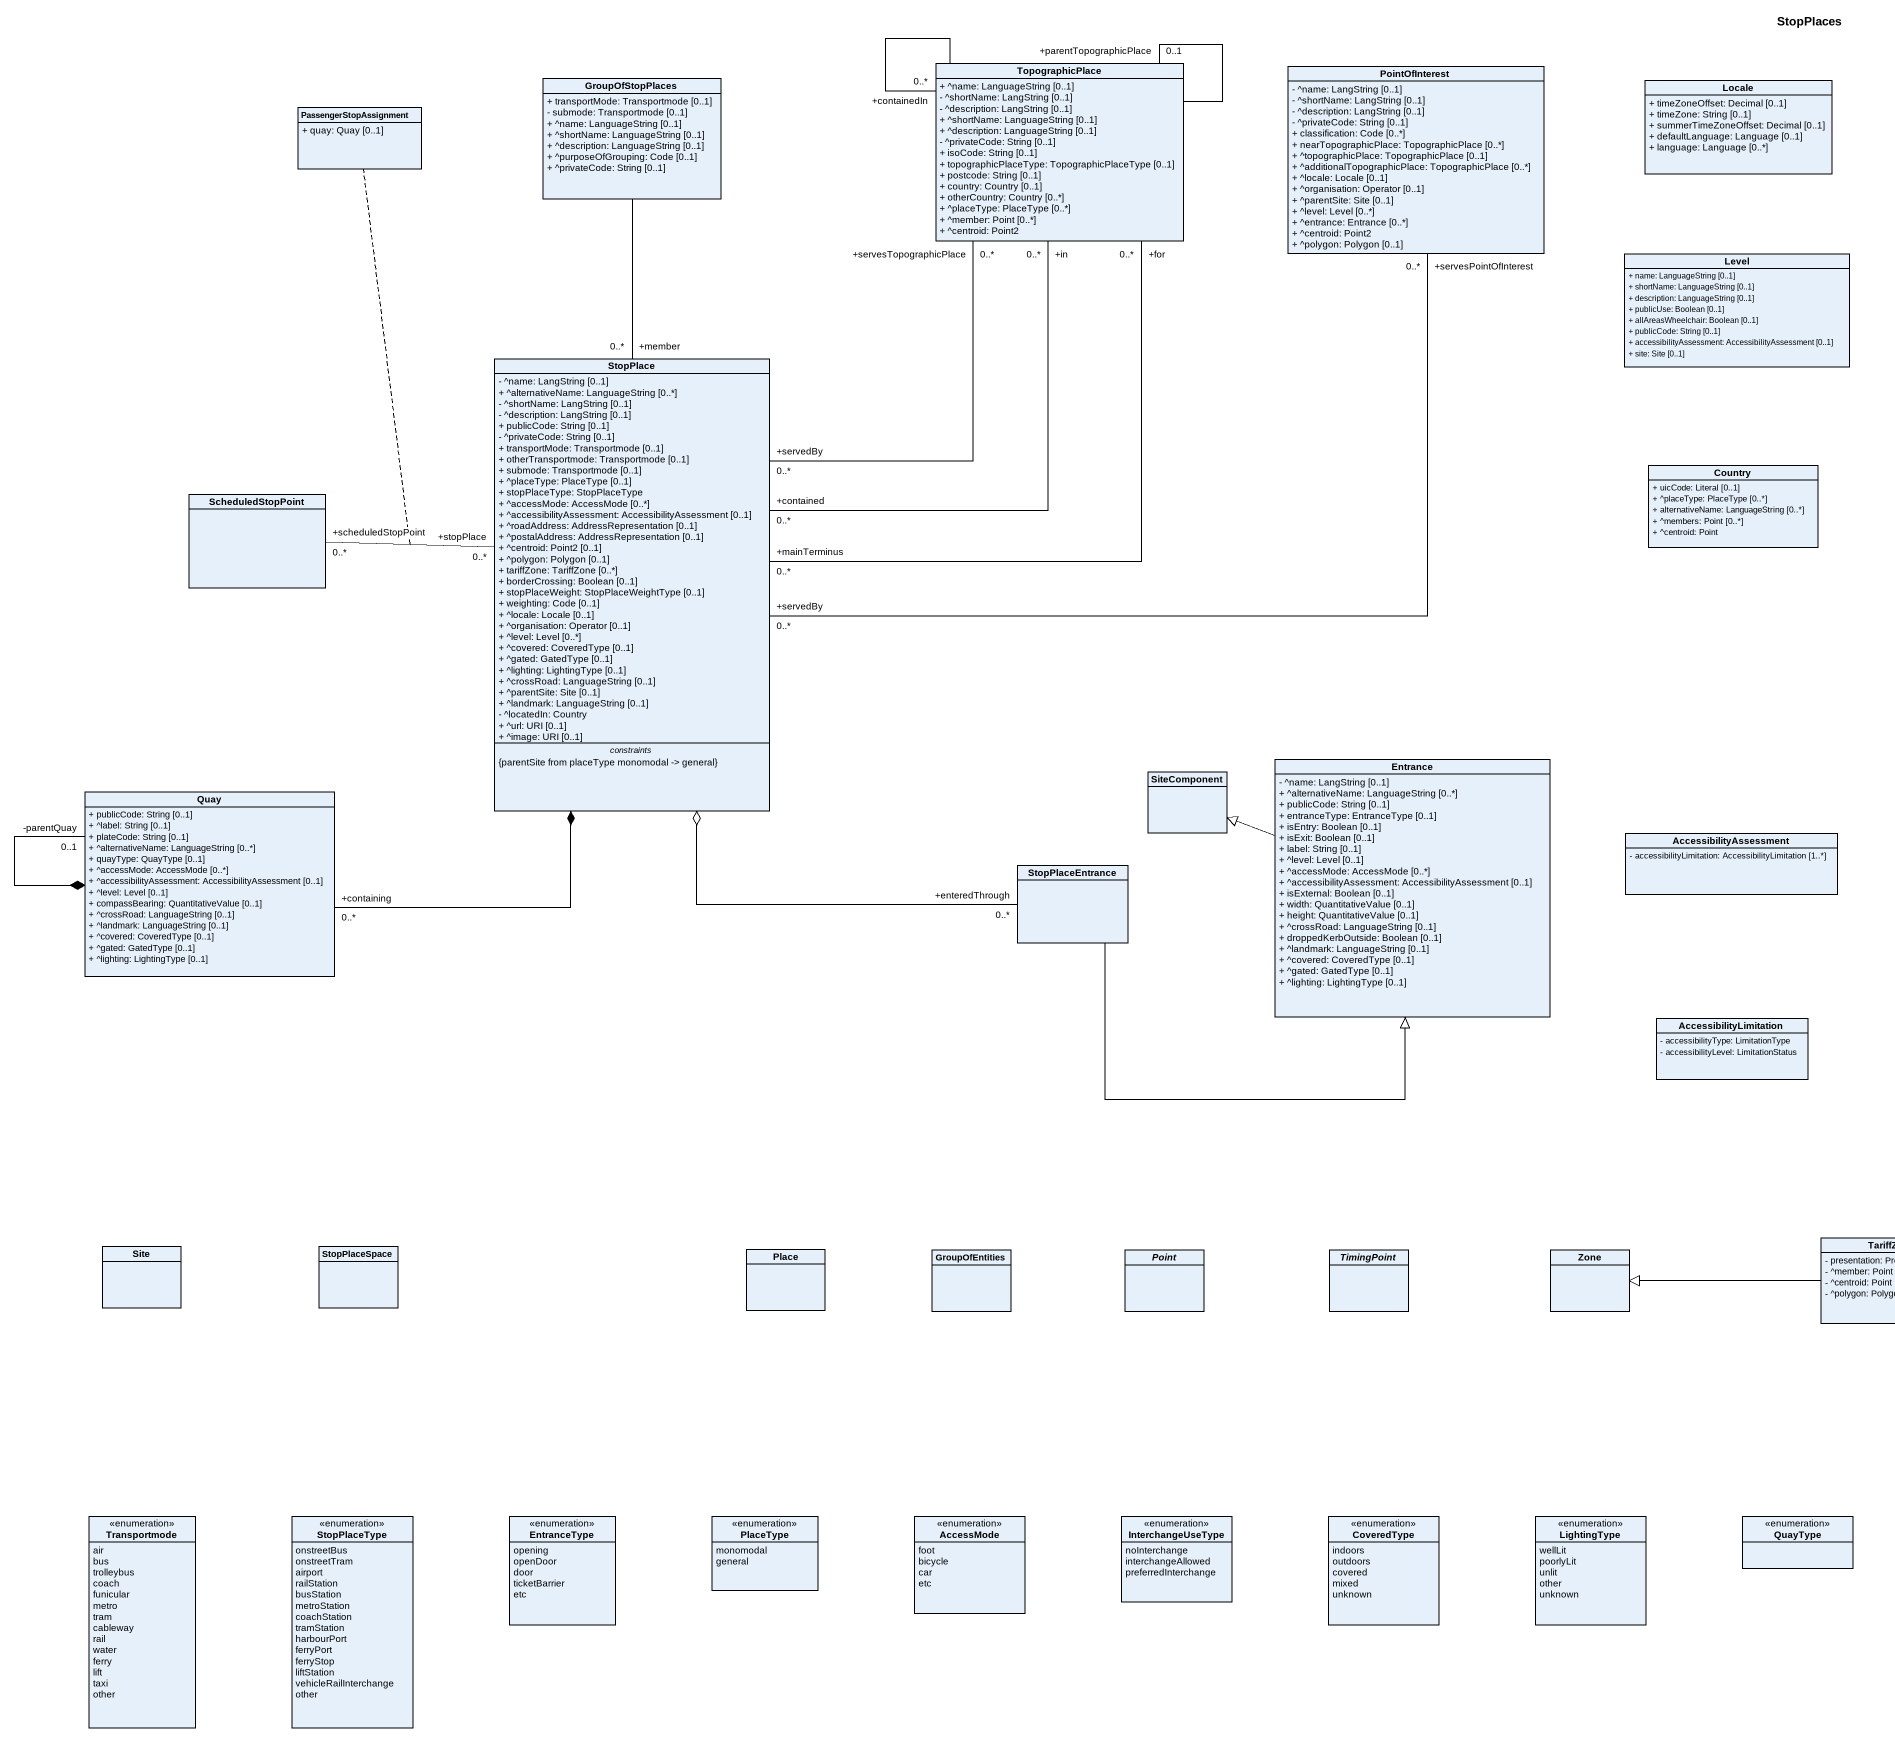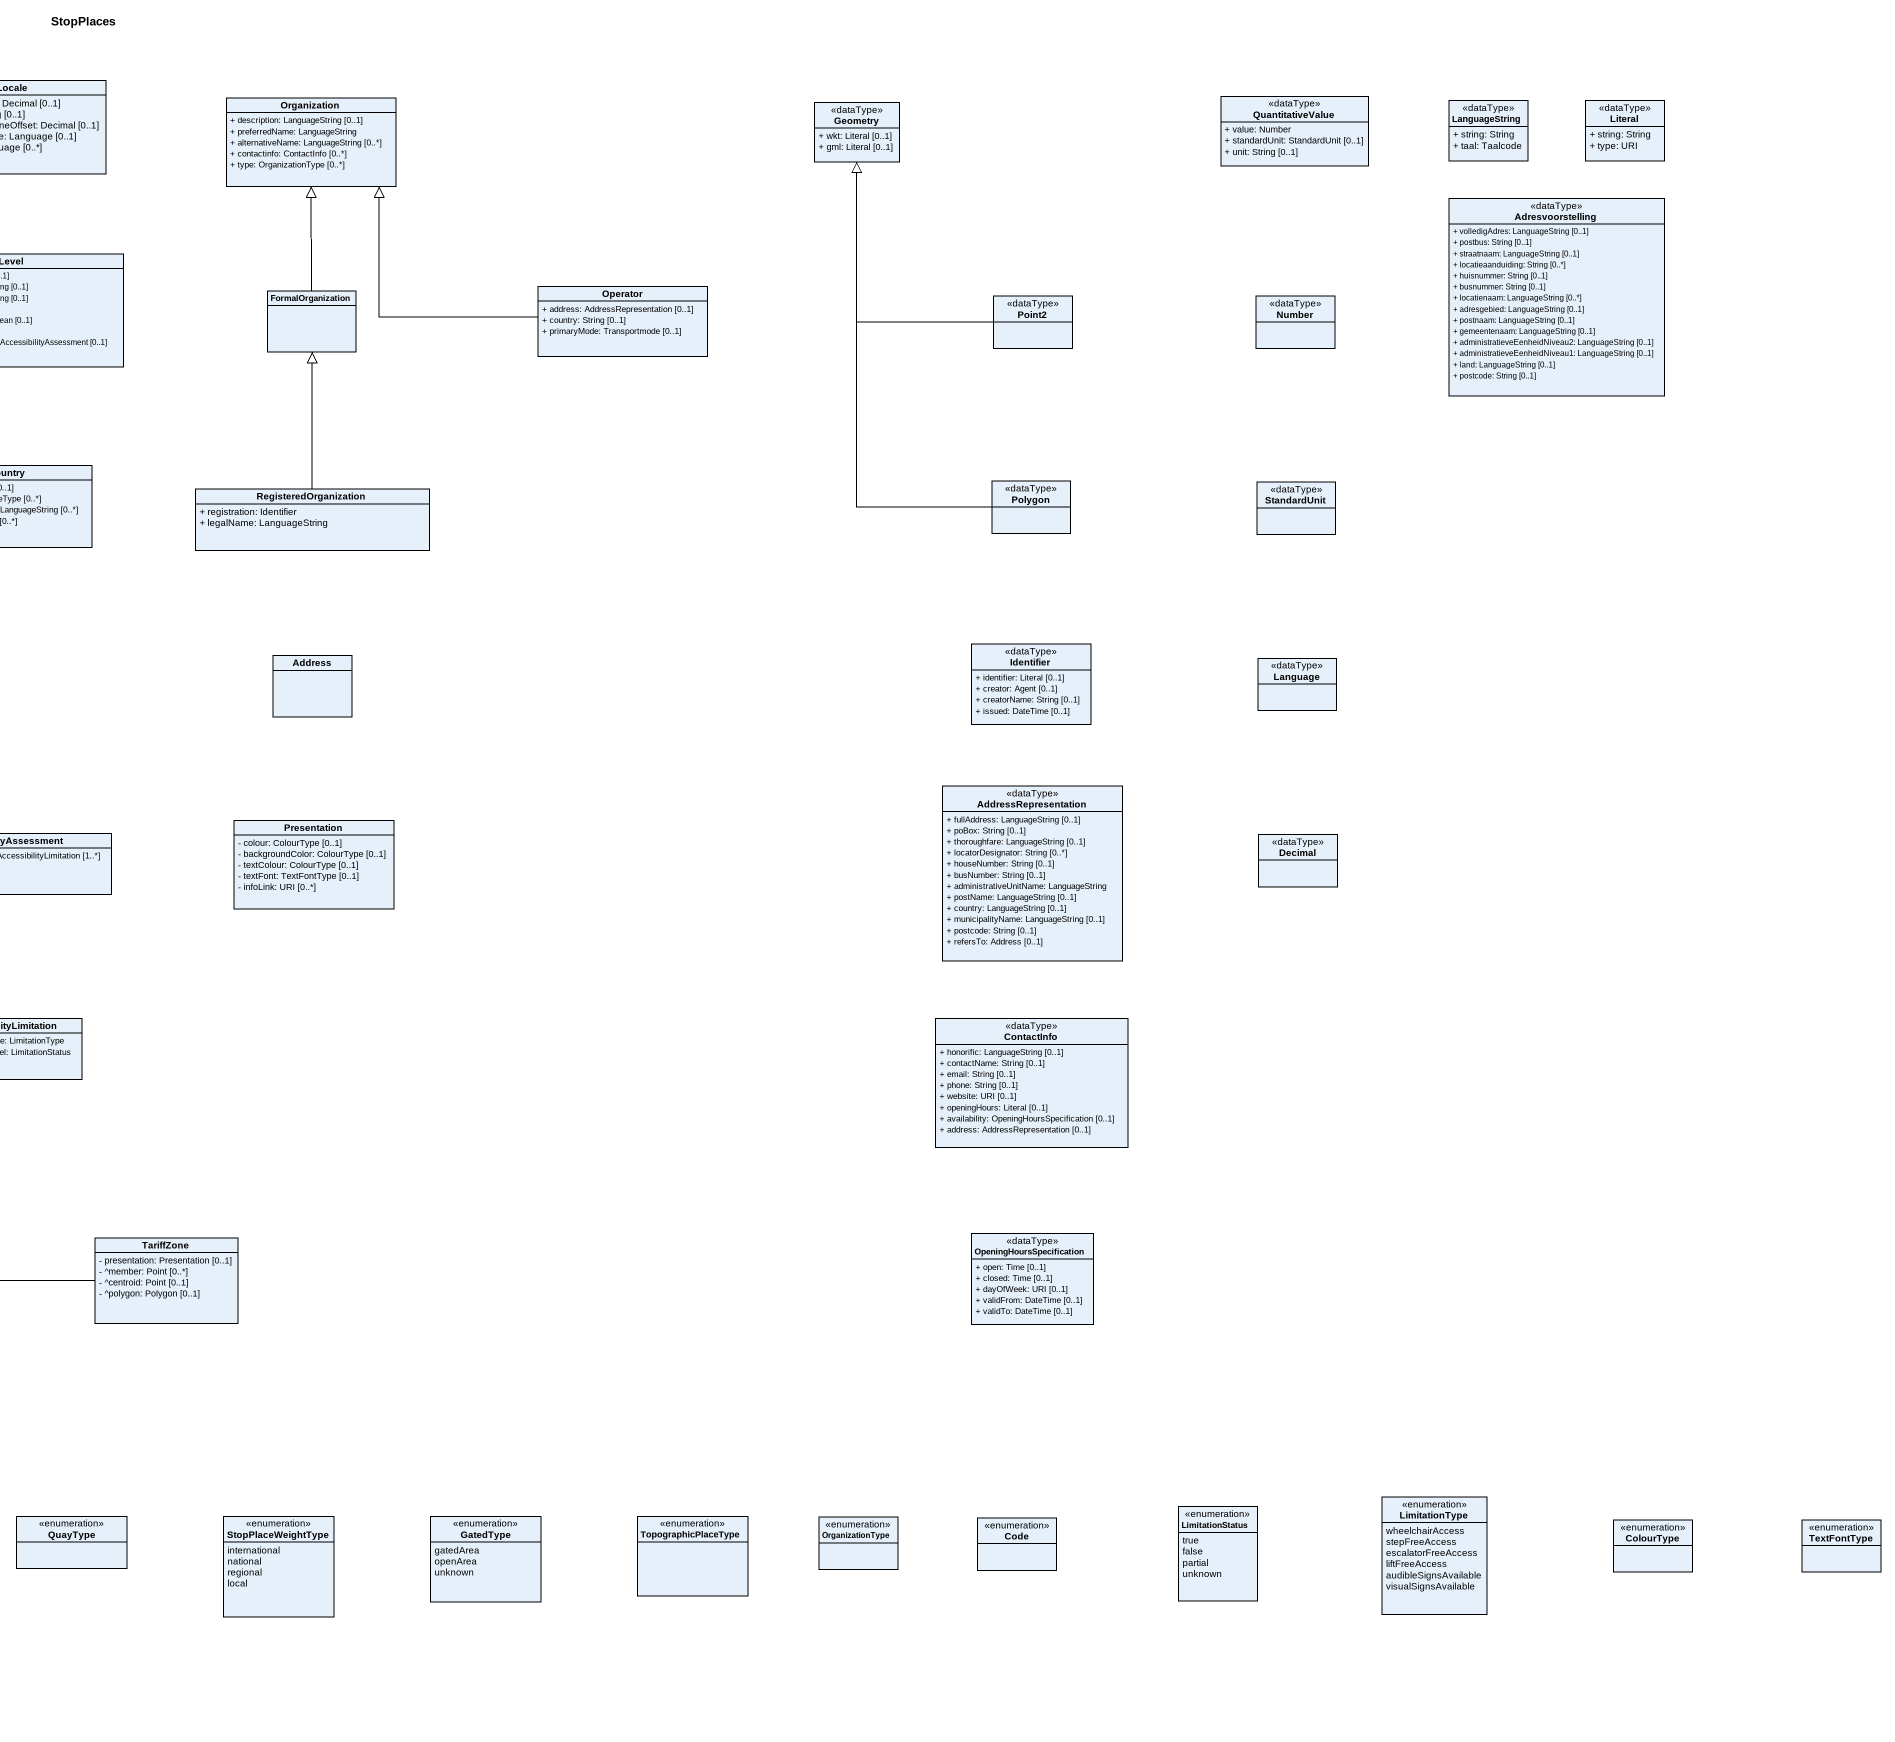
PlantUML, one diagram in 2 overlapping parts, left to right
@startuml
title StopPlaces
hide circle
hide empty members
skinparam classAttributeIconSize 0
class TopographicPlace {
  + ^name: LanguageString [0..1]
  - ^shortName: LangString [0..1]
  - ^description: LangString [0..1]
  + ^shortName: LanguageString [0..1]
  + ^description: LanguageString [0..1]
  - ^privateCode: String [0..1]
  + isoCode: String [0..1]
  + topographicPlaceType: TopographicPlaceType [0..1]
  + postcode: String [0..1]
  + country: Country [0..1]
  + otherCountry: Country [0..*]
  + ^placeType: PlaceType [0..*]
  + ^member: Point [0..*]
  + ^centroid: Point2
}
class PointOfInterest {
  - ^name: LangString [0..1]
  - ^shortName: LangString [0..1]
  - ^description: LangString [0..1]
  - ^privateCode: String [0..1]
  + classification: Code [0..*]
  + nearTopographicPlace: TopographicPlace [0..*]
  + ^topographicPlace: TopographicPlace [0..1]
  + ^additionalTopographicPlace: TopographicPlace [0..*]
  + ^locale: Locale [0..1]
  + ^organisation: Operator [0..1]
  + ^parentSite: Site [0..1]
  + ^level: Level [0..*]
  + ^entrance: Entrance [0..*]
  + ^centroid: Point2
  + ^polygon: Polygon [0..1]
}
class PassengerStopAssignment {
  + quay: Quay [0..1]
}
class GroupOfStopPlaces {
  + transportMode: Transportmode [0..1]
  - submode: Transportmode [0..1]
  + ^name: LanguageString [0..1]
  + ^shortName: LanguageString [0..1]
  + ^description: LanguageString [0..1]
  + ^purposeOfGrouping: Code [0..1]
  + ^privateCode: String [0..1]
}
class Locale {
  + timeZoneOffset: Decimal [0..1]
  + timeZone: String [0..1]
  + summerTimeZoneOffset: Decimal [0..1]
  + defaultLanguage: Language [0..1]
  + language: Language [0..*]
}
class Organization {
  + description: LanguageString [0..1]
  + preferredName: LanguageString
  + alternativeName: LanguageString [0..*]
  + contactinfo: ContactInfo [0..*]
  + type: OrganizationType [0..*]
}
class Geometry <<dataType>> {
  + wkt: Literal [0..1]
  + gml: Literal [0..1]
}
class QuantitativeValue <<dataType>> {
  + value: Number
  + standardUnit: StandardUnit [0..1]
  + unit: String [0..1]
}
class LanguageString <<dataType>> {
  + string: String
  + taal: Taalcode
}
class Literal <<dataType>> {
  + string: String
  + type: URI
}
class Adresvoorstelling <<dataType>> {
  + volledigAdres: LanguageString [0..1]
  + postbus: String [0..1]
  + straatnaam: LanguageString [0..1]
  + locatieaanduiding: String [0..*]
  + huisnummer: String [0..1]
  + busnummer: String [0..1]
  + locatienaam: LanguageString [0..*]
  + adresgebied: LanguageString [0..1]
  + postnaam: LanguageString [0..1]
  + gemeentenaam: LanguageString [0..1]
  + administratieveEenheidNiveau2: LanguageString [0..1]
  + administratieveEenheidNiveau1: LanguageString [0..1]
  + land: LanguageString [0..1]
  + postcode: String [0..1]
}
class Level {
  + name: LanguageString [0..1]
  + shortName: LanguageString [0..1]
  + description: LanguageString [0..1]
  + publicUse: Boolean [0..1]
  + allAreasWheelchair: Boolean [0..1]
  + publicCode: String [0..1]
  + accessibilityAssessment: AccessibilityAssessment [0..1]
  + site: Site [0..1]
}
class FormalOrganization
class Operator {
  + address: AddressRepresentation [0..1]
  + country: String [0..1]
  + primaryMode: Transportmode [0..1]
}
class Point2 <<dataType>>
class Number <<dataType>>
class StopPlace {
  - ^name: LangString [0..1]
  + ^alternativeName: LanguageString [0..*]
  - ^shortName: LangString [0..1]
  - ^description: LangString [0..1]
  + publicCode: String [0..1]
  - ^privateCode: String [0..1]
  + transportMode: Transportmode [0..1]
  + otherTransportmode: Transportmode [0..1]
  + submode: Transportmode [0..1]
  + ^placeType: PlaceType [0..1]
  + stopPlaceType: StopPlaceType
  + ^accessMode: AccessMode [0..*]
  + ^accessibilityAssessment: AccessibilityAssessment [0..1]
  + ^roadAddress: AddressRepresentation [0..1]
  + ^postalAddress: AddressRepresentation [0..1]
  + ^centroid: Point2 [0..1]
  + ^polygon: Polygon [0..1]
  + tariffZone: TariffZone [0..*]
  + borderCrossing: Boolean [0..1]
  + stopPlaceWeight: StopPlaceWeightType [0..1]
  + weighting: Code [0..1]
  + ^locale: Locale [0..1]
  + ^organisation: Operator [0..1]
  + ^level: Level [0..*]
  + ^covered: CoveredType [0..1]
  + ^gated: GatedType [0..1]
  + ^lighting: LightingType [0..1]
  + ^crossRoad: LanguageString [0..1]
  + ^parentSite: Site [0..1]
  + ^landmark: LanguageString [0..1]
  - ^locatedIn: Country
  + ^url: URI [0..1]
  + ^image: URI [0..1]
  -- constraints --
  {parentSite from placeType monomodal -> general}
}
class Country {
  + uicCode: Literal [0..1]
  + ^placeType: PlaceType [0..*]
  + alternativeName: LanguageString [0..*]
  + ^members: Point [0..*]
  + ^centroid: Point
}
class ScheduledStopPoint
class RegisteredOrganization {
  + registration: Identifier
  + legalName: LanguageString
}
class Polygon <<dataType>>
class StandardUnit <<dataType>>
class Address
class Identifier <<dataType>> {
  + identifier: Literal [0..1]
  + creator: Agent [0..1]
  + creatorName: String [0..1]
  + issued: DateTime [0..1]
}
class Language <<dataType>>
class SiteComponent
class Entrance {
  - ^name: LangString [0..1]
  + ^alternativeName: LanguageString [0..*]
  + publicCode: String [0..1]
  + entranceType: EntranceType [0..1]
  + isEntry: Boolean [0..1]
  + isExit: Boolean [0..1]
  + label: String [0..1]
  + ^level: Level [0..1]
  + ^accessMode: AccessMode [0..*]
  + ^accessibilityAssessment: AccessibilityAssessment [0..1]
  + isExternal: Boolean [0..1]
  + width: QuantitativeValue [0..1]
  + height: QuantitativeValue [0..1]
  + ^crossRoad: LanguageString [0..1]
  + droppedKerbOutside: Boolean [0..1]
  + ^landmark: LanguageString [0..1]
  + ^covered: CoveredType [0..1]
  + ^gated: GatedType [0..1]
  + ^lighting: LightingType [0..1]
}
class Quay {
  + publicCode: String [0..1]
  + ^label: String [0..1]
  + plateCode: String [0..1]
  + ^alternativeName: LanguageString [0..*]
  + quayType: QuayType [0..1]
  + ^accessMode: AccessMode [0..*]
  + ^accessibilityAssessment: AccessibilityAssessment [0..1]
  + ^level: Level [0..1]
  + compassBearing: QuantitativeValue [0..1]
  + ^crossRoad: LanguageString [0..1]
  + ^landmark: LanguageString [0..1]
  + ^covered: CoveredType [0..1]
  + ^gated: GatedType [0..1]
  + ^lighting: LightingType [0..1]
}
class Presentation {
  - colour: ColourType [0..1]
  - backgroundColor: ColourType [0..1]
  - textColour: ColourType [0..1]
  - textFont: TextFontType [0..1]
  - infoLink: URI [0..*]
}
class AddressRepresentation <<dataType>> {
  + fullAddress: LanguageString [0..1]
  + poBox: String [0..1]
  + thoroughfare: LanguageString [0..1]
  + locatorDesignator: String [0..*]
  + houseNumber: String [0..1]
  + busNumber: String [0..1]
  + administrativeUnitName: LanguageString
  + postName: LanguageString [0..1]
  + country: LanguageString [0..1]
  + municipalityName: LanguageString [0..1]
  + postcode: String [0..1]
  + refersTo: Address [0..1]
}
class AccessibilityAssessment {
  - accessibilityLimitation: AccessibilityLimitation [1..*]
}
class Decimal <<dataType>>
class StopPlaceEntrance
class AccessibilityLimitation {
  - accessibilityType: LimitationType
  - accessibilityLevel: LimitationStatus
}
class ContactInfo <<dataType>> {
  + honorific: LanguageString [0..1]
  + contactName: String [0..1]
  + email: String [0..1]
  + phone: String [0..1]
  + website: URI [0..1]
  + openingHours: Literal [0..1]
  + availability: OpeningHoursSpecification [0..1]
  + address: AddressRepresentation [0..1]
}
class Site
class StopPlaceSpace
class Place
class GroupOfEntities
abstract class Point
abstract class TimingPoint
class Zone
class TariffZone {
  - presentation: Presentation [0..1]
  - ^member: Point [0..*]
  - ^centroid: Point [0..1]
  - ^polygon: Polygon [0..1]
}
class OpeningHoursSpecification <<dataType>> {
  + open: Time [0..1]
  + closed: Time [0..1]
  + dayOfWeek: URI [0..1]
  + validFrom: DateTime [0..1]
  + validTo: DateTime [0..1]
}
enum LimitationType {
  wheelchairAccess
  stepFreeAccess
  escalatorFreeAccess
  liftFreeAccess
  audibleSignsAvailable
  visualSignsAvailable
}
enum Transportmode {
  air
  bus
  trolleybus
  coach
  funicular
  metro
  tram
  cableway
  rail
  water
  ferry
  lift
  taxi
  other
}
enum StopPlaceType {
  onstreetBus
  onstreetTram
  airport
  railStation
  busStation
  metroStation
  coachStation
  tramStation
  harbourPort
  ferryPort
  ferryStop
  liftStation
  vehicleRailInterchange
  other
}
enum EntranceType {
  opening
  openDoor
  door
  ticketBarrier
  etc
}
enum PlaceType {
  monomodal
  general
}
enum AccessMode {
  foot
  bicycle
  car
  etc
}
enum InterchangeUseType {
  noInterchange
  interchangeAllowed
  preferredInterchange
}
enum CoveredType {
  indoors
  outdoors
  covered
  mixed
  unknown
}
enum LightingType {
  wellLit
  poorlyLit
  unlit
  other
  unknown
}
enum QuayType
enum StopPlaceWeightType {
  international
  national
  regional
  local
}
enum GatedType {
  gatedArea
  openArea
  unknown
}
enum TopographicPlaceType
enum OrganizationType
enum Code
enum LimitationStatus {
  true
  false
  partial
  unknown
}
enum ColourType
enum TextFontType
TopographicPlace -- "+parentTopographicPlace\n0..1" TopographicPlace
TopographicPlace -- "+containedIn\n0..*" TopographicPlace
GroupOfStopPlaces -- "+member\n0..*" StopPlace
FormalOrganization -up-|> Organization
Operator -left-|> Organization
Point2 -up-|> Geometry
StopPlace "+servedBy\n0..*" -up- "+servesTopographicPlace\n0..*" TopographicPlace
StopPlace "+mainTerminus\n0..*" -up- "+for\n0..*" TopographicPlace
StopPlace "+contained\n0..*" -up- "+in\n0..*" TopographicPlace
StopPlace "+servedBy\n0..*" -right- "+servesPointOfInterest\n0..*" PointOfInterest
ScheduledStopPoint "+scheduledStopPoint\n0..*" -right- "+stopPlace\n0..*" StopPlace
(ScheduledStopPoint, StopPlace) .. PassengerStopAssignment
RegisteredOrganization -up-|> FormalOrganization
Polygon -up-|> Geometry
Entrance -left-|> SiteComponent
Quay "+containing\n0..*" -up-* StopPlace
Quay "-parentQuay\n0..1" --* Quay
StopPlaceEntrance "+enteredThrough\n0..*" -up-o StopPlace
StopPlaceEntrance -right-|> Entrance
TariffZone -left-|> Zone
@enduml
